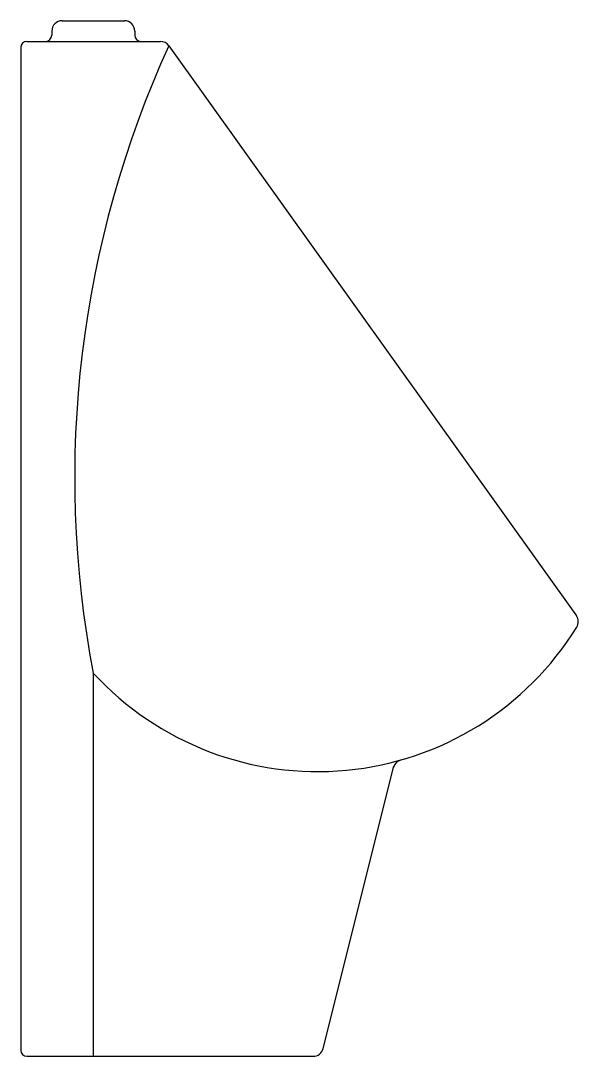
# Model space of a CAD drawing. Header units: millimetres. Extents: x -2968.009 to -2967.74, y 2966.583 to 2967.083.
import ezdxf

# ---------------------------------------------------------------- set-up
doc = ezdxf.new("R2010")
doc.units = ezdxf.units.MM
doc.header["$LTSCALE"] = 10
doc.layers.add('banheiro_louças', color=2, linetype='Continuous')

msp = doc.modelspace()

# ---------------------------------------------------------------- linework, layer by layer
at = {"layer": 'banheiro_louças'}
for p, q in [((-2967.989202322084, 2967.082801862096), (-2967.959202322085, 2967.082801862096)), ((-2967.994202322084, 2967.077801862096), (-2967.994202322084, 2967.075801862096)), ((-2967.954202322085, 2967.077801862096), (-2967.954202322085, 2967.075801862096)), ((-2968.006202322083, 2967.072801862097), (-2967.941775411562, 2967.072801862097)), ((-2967.937706744206, 2967.070708053065), (-2967.741112181408, 2966.795475665148)), ((-2968.009202322083, 2967.069801862096), (-2968.009202322083, 2966.585801862108)), ((-2967.974202322084, 2966.767801862104), (-2967.974202322084, 2966.582801862108)), ((-2967.863255491618, 2966.586589183983), (-2967.829202322087, 2966.722801862104)), ((-2968.006202322083, 2966.582801862108), (-2967.868106204119, 2966.582801862108))]:
    msp.add_line(p, q, dxfattribs=at)
for centre, radius, start, end in [((-2967.989202322084, 2967.077801862096), 0.004999999999881766, 90, 180), ((-2967.959202322085, 2967.077801862096), 0.004999999999881766, 0, 90), ((-2967.997202322083, 2967.075801862096), 0.002999999999929059, 270, 0), ((-2967.951202322085, 2967.075801862096), 0.002999999999929059, 180, 270), ((-2968.006202322083, 2967.069801862096), 0.002999999999929059, 90, 180), ((-2967.482056199126, 2966.862157433427), 0.5011095490830785, 155.4064962121601, 190.8531999441507), ((-2967.941775411562, 2967.067801862097), 0.004999999999881766, 35.53767779197438, 90), ((-2967.745180848763, 2966.792569474179), 0.004999999999881766, 328.2572047410661, 35.53767779197438), ((-2967.865955996579, 2966.867286402328), 0.1470185047165696, 222.5847790642408, 328.2572047410661), ((-2967.824490833652, 2966.721032287721), 0.004999999999881766, 105.8288024808655, 165.9637565383928), ((-2968.006202322083, 2966.585801862108), 0.002999999999929059, 180, 270), ((-2967.868106204119, 2966.587801862108), 0.004999999999881766, 270, 345.9637565383928)]:
    msp.add_arc(centre, radius, start, end, dxfattribs=at)

doc.saveas('drawing.dxf')
